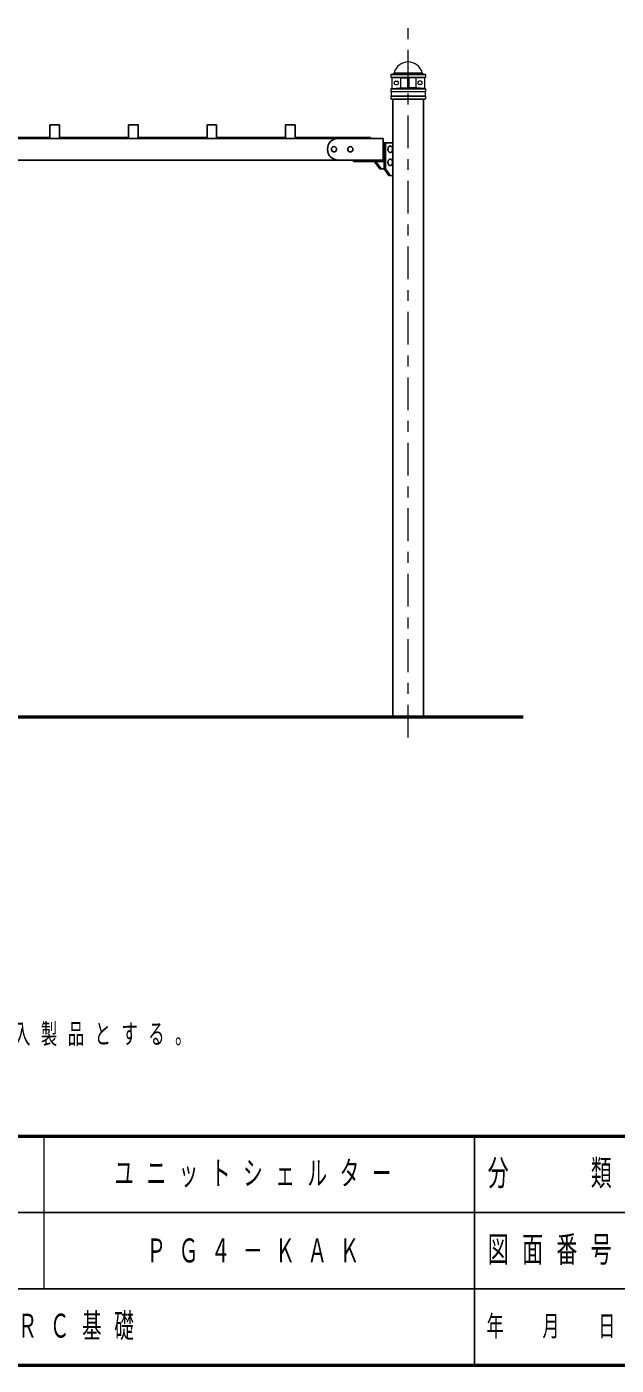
# Model space of a CAD drawing. Units: millimetres on the paper, scale 1:50. Extents: x -365 to 10, y -47 to 257.
# Drawn here: x -171.1 to -117, y 0 to 122.6 of the extents above; entities that cross this region are included whole.
import ezdxf

# ---------------------------------------------------------------- set-up
doc = ezdxf.new("R2010")
doc.units = ezdxf.units.MM
doc.linetypes.add('USER2', pattern=[6, 3, -1, 1, -1])
doc.layers.add('LY_1', color=7, linetype='Continuous', lineweight=25)
doc.layers.add('LY_2', color=7, linetype='Continuous', lineweight=13)
doc.styles.add('ＭＳ ゴシック', font='')
doc.styles.get('ＭＳ ゴシック').set_extended_font_data('MS Gothic')

msp = doc.modelspace()

# ---------------------------------------------------------------- linework, layer by layer
at = {"layer": 'LY_1', "linetype": 'USER2', "lineweight": 13}
msp.add_line((-136.091, 57.521), (-136.091, 122.644), dxfattribs=at)
at = {"layer": 'LY_1', "lineweight": 13}
for p, q in [((-137.671, 118.282), (-137.651, 118.302)), ((-137.671, 118.282), (-137.671, 118.022)), ((-137.671, 118.282), (-134.511, 118.282)), ((-137.671, 118.022), (-134.511, 118.022)), ((-137.671, 118.022), (-137.651, 118.002)), ((-137.651, 118.302), (-134.531, 118.302)), ((-137.651, 118.002), (-136.829, 117.966)), ((-137.651, 118.002), (-134.531, 118.002)), ((-137.591, 117.997), (-137.591, 117.006)), ((-137.489, 118.302), (-137.371, 118.42)), ((-137.371, 118.42), (-134.811, 118.42)), ((-136.791, 117.964), (-136.161, 117.964)), ((-136.791, 117.926), (-136.791, 117.077)), ((-136.161, 117.962), (-136.161, 117.042)), ((-135.391, 117.964), (-136.021, 117.964)), ((-136.021, 117.962), (-136.021, 117.042)), ((-135.391, 117.926), (-135.391, 117.077)), ((-134.531, 118.002), (-135.353, 117.966)), ((-134.693, 118.302), (-134.811, 118.42)), ((-134.591, 117.997), (-134.591, 117.006)), ((-134.531, 118.302), (-134.511, 118.282)), ((-134.531, 118.002), (-134.511, 118.022)), ((-134.511, 118.282), (-134.511, 118.022)), ((-137.631, 117.002), (-137.671, 116.962)), ((-137.671, 116.962), (-134.511, 116.962)), ((-137.671, 116.962), (-137.671, 116.722)), ((-137.671, 116.722), (-134.511, 116.722)), ((-137.671, 116.722), (-137.651, 116.702)), ((-137.651, 116.702), (-134.531, 116.702)), ((-137.651, 116.702), (-137.651, 116.302)), ((-137.631, 117.002), (-136.829, 117.037)), ((-137.631, 117.002), (-134.551, 117.002)), ((-137.241, 117.652), (-137.101, 117.652)), ((-137.241, 117.352), (-137.101, 117.352)), ((-136.791, 117.038), (-136.161, 117.038)), ((-135.391, 117.038), (-136.021, 117.038)), ((-134.551, 117.002), (-135.353, 117.037)), ((-134.941, 117.652), (-135.081, 117.652)), ((-134.941, 117.352), (-135.081, 117.352)), ((-134.551, 117.002), (-134.511, 116.962)), ((-134.511, 116.722), (-134.531, 116.702)), ((-134.531, 116.702), (-134.531, 116.302)), ((-134.511, 116.962), (-134.511, 116.722)), ((-137.651, 116.302), (-137.671, 116.282)), ((-137.671, 116.282), (-134.511, 116.282)), ((-137.671, 116.282), (-137.671, 116.042)), ((-137.671, 116.042), (-134.511, 116.042)), ((-137.671, 116.042), (-137.631, 116.002)), ((-137.651, 116.302), (-134.531, 116.302)), ((-137.631, 116.002), (-134.551, 116.002)), ((-134.511, 116.042), (-134.551, 116.002)), ((-134.531, 116.302), (-134.511, 116.282)), ((-134.511, 116.282), (-134.511, 116.042))]:
    msp.add_line(p, q, dxfattribs=at)
at = {"layer": 'LY_1'}
for p, q in [((-137.489, 116.002), (-137.489, 59.42)), ((-134.693, 116.002), (-134.693, 59.42)), ((-168.491, 113.65), (-168.931, 113.65)), ((-168.931, 112.42), (-168.931, 113.65)), ((-168.491, 113.65), (-168.051, 113.65)), ((-168.051, 112.42), (-168.051, 113.65)), ((-161.731, 113.65), (-160.851, 113.65)), ((-161.731, 112.42), (-161.731, 113.65)), ((-160.851, 112.42), (-160.851, 113.65)), ((-154.531, 113.65), (-153.651, 113.65)), ((-154.531, 112.42), (-154.531, 113.65)), ((-153.651, 112.42), (-153.651, 113.65)), ((-147.331, 113.65), (-146.451, 113.65)), ((-147.331, 112.42), (-147.331, 113.65)), ((-146.451, 112.42), (-146.451, 113.65)), ((-168.491, 112.42), (-194.491, 112.42)), ((-168.931, 112.5), (-175.251, 112.5)), ((-168.491, 112.42), (-142.491, 112.42)), ((-168.051, 112.5), (-161.731, 112.5)), ((-160.851, 112.5), (-154.531, 112.5)), ((-153.651, 112.5), (-147.331, 112.5)), ((-146.451, 112.5), (-139.551, 112.5)), ((-139.551, 112.42), (-139.551, 112.5)), ((-168.491, 110.42), (-194.491, 110.42)), ((-168.491, 110.42), (-142.491, 110.42))]:
    msp.add_line(p, q, dxfattribs=at)
at = {"layer": 'LY_1', "color": 40}
for p, q in [((-142.491, 112.42), (-138.371, 112.42)), ((-138.371, 110.3), (-138.371, 112.42)), ((-138.371, 112.02), (-137.489, 112.02)), ((-138.286, 109.62), (-138.286, 112.02)), ((-138.158, 109.62), (-138.158, 112.02)), ((-142.491, 110.42), (-138.371, 110.42)), ((-141.091, 110.3), (-141.091, 110.42)), ((-138.371, 110.3), (-141.091, 110.3)), ((-139.106, 110.22), (-139.106, 110.3)), ((-139.106, 110.22), (-138.979, 110.22)), ((-138.681, 109.62), (-139.106, 110.22)), ((-138.979, 110.22), (-138.979, 110.3)), ((-138.554, 109.62), (-138.979, 110.22)), ((-138.681, 109.62), (-138.158, 109.62)), ((-137.861, 109.02), (-138.286, 109.62)), ((-137.734, 109.02), (-138.158, 109.62))]:
    msp.add_line(p, q, dxfattribs=at)
at = {"layer": 'LY_1', "color": 40, "lineweight": 13}
msp.add_line((-137.861, 109.02), (-137.489, 109.02), dxfattribs=at)
at = {"layer": 'LY_1', "lineweight": 50}
msp.add_line((-336.409, 59.42), (-125.544, 59.42), dxfattribs=at)
at = {"layer": 'LY_1', "color": 40}
for points in [[(-137.734, 111.72), (-137.716, 111.718), (-137.697, 111.715), (-137.679, 111.709), (-137.661, 111.701), (-137.644, 111.691), (-137.628, 111.679), (-137.612, 111.665), (-137.598, 111.649), (-137.584, 111.632), (-137.572, 111.612), (-137.56, 111.592), (-137.55, 111.57), (-137.542, 111.546), (-137.535, 111.522), (-137.529, 111.497), (-137.525, 111.472), (-137.523, 111.446), (-137.522, 111.42), (-137.523, 111.393), (-137.525, 111.367), (-137.529, 111.342), (-137.535, 111.317), (-137.542, 111.293), (-137.55, 111.27), (-137.56, 111.247), (-137.572, 111.227), (-137.584, 111.207), (-137.598, 111.19), (-137.612, 111.174), (-137.628, 111.16), (-137.644, 111.148), (-137.661, 111.138), (-137.679, 111.13), (-137.697, 111.124), (-137.716, 111.121), (-137.734, 111.12), (-137.753, 111.121), (-137.771, 111.124), (-137.789, 111.13), (-137.807, 111.138), (-137.824, 111.148), (-137.84, 111.16), (-137.856, 111.174), (-137.87, 111.19), (-137.884, 111.207), (-137.897, 111.227), (-137.908, 111.247), (-137.918, 111.27), (-137.926, 111.293), (-137.933, 111.317), (-137.939, 111.342), (-137.943, 111.367), (-137.945, 111.393), (-137.946, 111.42), (-137.945, 111.446), (-137.943, 111.472), (-137.939, 111.497), (-137.933, 111.522), (-137.926, 111.546), (-137.918, 111.57), (-137.908, 111.592), (-137.897, 111.612), (-137.884, 111.632), (-137.87, 111.649), (-137.856, 111.665), (-137.84, 111.679), (-137.824, 111.691), (-137.807, 111.701), (-137.789, 111.709), (-137.771, 111.715), (-137.753, 111.718)], [(-137.734, 110.52), (-137.716, 110.518), (-137.697, 110.515), (-137.679, 110.509), (-137.661, 110.501), (-137.644, 110.491), (-137.628, 110.479), (-137.612, 110.465), (-137.598, 110.449), (-137.584, 110.432), (-137.572, 110.412), (-137.56, 110.392), (-137.55, 110.37), (-137.542, 110.346), (-137.535, 110.322), (-137.529, 110.297), (-137.525, 110.272), (-137.523, 110.246), (-137.522, 110.22), (-137.523, 110.193), (-137.525, 110.167), (-137.529, 110.142), (-137.535, 110.117), (-137.542, 110.093), (-137.55, 110.07), (-137.56, 110.047), (-137.572, 110.027), (-137.584, 110.007), (-137.598, 109.99), (-137.612, 109.974), (-137.628, 109.96), (-137.644, 109.948), (-137.661, 109.938), (-137.679, 109.93), (-137.697, 109.924), (-137.716, 109.921), (-137.734, 109.92), (-137.753, 109.921), (-137.771, 109.924), (-137.789, 109.93), (-137.807, 109.938), (-137.824, 109.948), (-137.84, 109.96), (-137.856, 109.974), (-137.87, 109.99), (-137.884, 110.007), (-137.897, 110.027), (-137.908, 110.047), (-137.918, 110.07), (-137.926, 110.093), (-137.933, 110.117), (-137.939, 110.142), (-137.943, 110.167), (-137.945, 110.193), (-137.946, 110.22), (-137.945, 110.246), (-137.943, 110.272), (-137.939, 110.297), (-137.933, 110.322), (-137.926, 110.346), (-137.918, 110.37), (-137.908, 110.392), (-137.897, 110.412), (-137.884, 110.432), (-137.87, 110.449), (-137.856, 110.465), (-137.84, 110.479), (-137.824, 110.491), (-137.807, 110.501), (-137.789, 110.509), (-137.771, 110.515), (-137.753, 110.518)]]:
    msp.add_lwpolyline(points, close=True, dxfattribs=at)
for centre in [(-142.891, 111.42), (-141.391, 111.42)]:
    msp.add_circle(centre, 0.24, dxfattribs=at)
at = {"layer": 'LY_1', "lineweight": 13}
for centre, radius, start, end in [((-136.091, 118.1), 1.319, 14.00253, 165.99746), ((-136.831, 117.926), 0.04, 0, 87.5), ((-136.201, 117.962), 0.04, 0, 90), ((-135.981, 117.962), 0.04, 90, 180), ((-135.351, 117.926), 0.04, 92.5, 180), ((-137.241, 117.502), 0.15, 90, 270), ((-137.101, 117.502), 0.15, 270, 90), ((-136.831, 117.077), 0.04, 272.5, 0), ((-136.201, 117.042), 0.04, 270, 0), ((-135.981, 117.042), 0.04, 180, 270), ((-135.351, 117.077), 0.04, 180, 267.5), ((-135.081, 117.502), 0.15, 90, 270), ((-134.941, 117.502), 0.15, 270, 90)]:
    msp.add_arc(centre, radius, start, end, dxfattribs=at)
at = {"layer": 'LY_1', "color": 40}
msp.add_arc((-142.491, 111.42), 1, 90, 270, dxfattribs=at)
at = {"layer": 'LY_2', "lineweight": 50}
for p, q in [((-365, 21), (0, 21)), ((-365, 0), (0, 0))]:
    msp.add_line(p, q, dxfattribs=at)
at = {"layer": 'LY_2'}
msp.add_line((-169.5, 21), (-169.5, 7), dxfattribs=at)
at = {"layer": 'LY_2', "lineweight": 25}
for p, q in [((-130, 21), (-130, 0)), ((-182.5, 14), (-70, 14)), ((-237.5, 7), (0, 7))]:
    msp.add_line(p, q, dxfattribs=at)

# ---------------------------------------------------------------- texts
at = {"layer": 'LY_1', "style": 'ＭＳ ゴシック'}
for s, insert, char_height, attachment_point in [('\\T1.64;\\W0.6;本製品は、（一社）日本公園施設業協会賠償責任保険加入製品とする。', (-233.725, 29.212), 1.833, 7), ('\\T1.64;\\W0.6;ユニットシェルター', (-149.75, 17.5), 2.199, 5), ('\\T1.64;\\W0.6;ＰＧ４－ＫＡＫ', (-149.75, 10.5), 2.199, 5), ('\\T1.64;\\W0.6;アルミ屋根仕様／ＲＣ基礎', (-195.5, 3.5), 2.199, 4)]:
    msp.add_mtext(s, dxfattribs=dict(at, insert=insert, char_height=char_height, attachment_point=attachment_point))
at = {"layer": 'LY_2', "color": 4, "attachment_point": 5, "style": 'ＭＳ ゴシック'}
for s, insert, char_height in [('\\T1.64;\\W0.6;分\u3000\u3000類', (-122.5, 17.5), 2.346), ('\\T1.64;\\W0.6;図面番号', (-122.5, 10.5), 2.346), ('\\T1.64;\\W0.6;年\u3000月\u3000日', (-122.5, 3.5), 1.906)]:
    msp.add_mtext(s, dxfattribs=dict(at, insert=insert, char_height=char_height))

doc.saveas('drawing.dxf')
